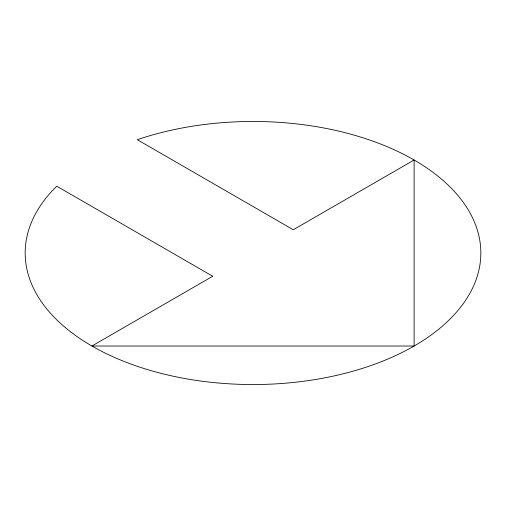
<?xml version="1.0" encoding="UTF-8"?>
<svg xmlns="http://www.w3.org/2000/svg" width="506" height="506" viewBox="0 0 506 506"><rect width="100%" height="100%" fill="white"/><g stroke="black" fill="none" stroke-linecap="round" stroke-linejoin="round"><path stroke-width="0.76" d="M212.729 276.257L91.902 346.015L414.11 346.015L414.11 159.991L293.284 229.749L137.297 139.694A227.833 131.541 0 0 1 477.259 229.768A227.833 131.541 0 0 1 212.76 382.473A227.833 131.541 0 0 1 56.742 186.195L212.729 276.257"/></g></svg>
